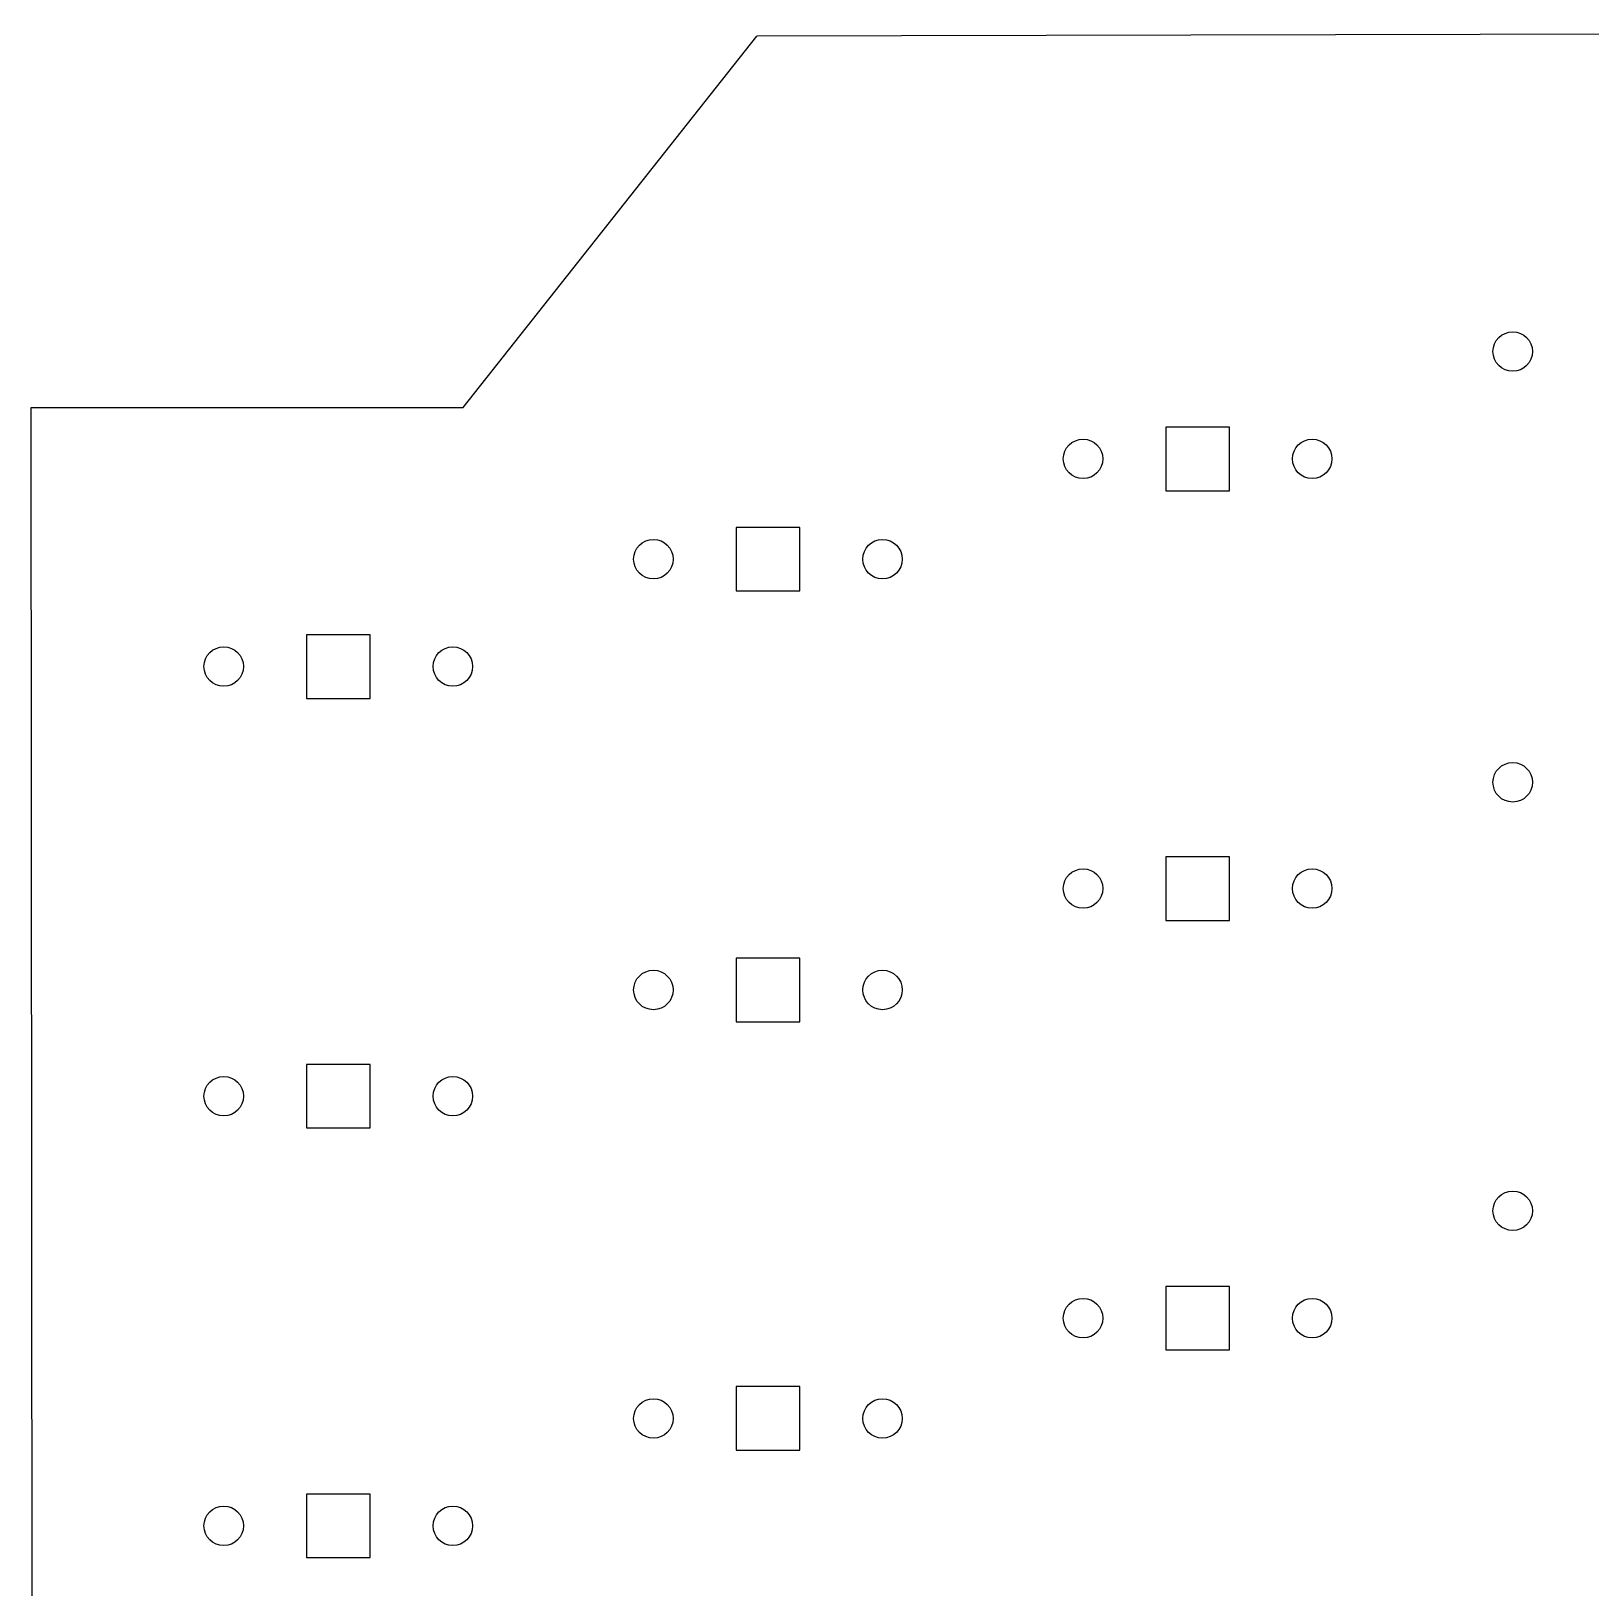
# Model space of a CAD drawing. Header units: millimetres. Extents: x 52 to 335, y -191 to -57.
# Drawn here: x 54.4 to 123.6, y -126.2 to -57.1 of the extents above; entities that cross this region are included whole.
import ezdxf

# ---------------------------------------------------------------- set-up
doc = ezdxf.new("R2010")
doc.units = ezdxf.units.MM
doc.layers.add('BLACK', color=250, linetype='CONTINUOUS')

msp = doc.modelspace()

# ---------------------------------------------------------------- linework, layer by layer
at = {"layer": 'BLACK', "linetype": 'CONTINUOUS'}
for p, q in [((73.57375, -73.8175), (86.59375, -57.3575)), ((182.67375, -57.1375), (86.59375, -57.3575)), ((54.42375, -73.8175), (73.57375, -73.8175)), ((54.49375, -153.7775), (54.42375, -73.8175)), ((107.548664, -74.693836), (104.728836, -74.693836)), ((104.728836, -74.693836), (104.728836, -77.513664)), ((107.548664, -77.513664), (107.548664, -74.693836)), ((104.728836, -77.513664), (107.548664, -77.513664)), ((88.498664, -79.138836), (85.678836, -79.138836)), ((85.678836, -79.138836), (85.678836, -81.958664)), ((88.498664, -81.958664), (88.498664, -79.138836)), ((85.678836, -81.958664), (88.498664, -81.958664)), ((69.448664, -83.901336), (66.628836, -83.901336)), ((66.628836, -83.901336), (66.628836, -86.721164)), ((69.448664, -86.721164), (69.448664, -83.901336)), ((66.628836, -86.721164), (69.448664, -86.721164)), ((107.548664, -93.743836), (104.728836, -93.743836)), ((104.728836, -93.743836), (104.728836, -96.563664)), ((107.548664, -96.563664), (107.548664, -93.743836)), ((104.728836, -96.563664), (107.548664, -96.563664)), ((88.498664, -98.241336), (85.678836, -98.241336)), ((85.678836, -98.241336), (85.678836, -101.061164)), ((88.498664, -101.061164), (88.498664, -98.241336)), ((85.678836, -101.061164), (88.498664, -101.061164)), ((69.448664, -102.951336), (66.628836, -102.951336)), ((66.628836, -102.951336), (66.628836, -105.771164)), ((69.448664, -105.771164), (69.448664, -102.951336)), ((66.628836, -105.771164), (69.448664, -105.771164)), ((107.548664, -112.793836), (104.728836, -112.793836)), ((104.728836, -112.793836), (104.728836, -115.613664)), ((107.548664, -115.613664), (107.548664, -112.793836)), ((104.728836, -115.613664), (107.548664, -115.613664)), ((88.498664, -117.238836), (85.678836, -117.238836)), ((85.678836, -117.238836), (85.678836, -120.058664)), ((88.498664, -120.058664), (88.498664, -117.238836)), ((85.678836, -120.058664), (88.498664, -120.058664)), ((69.448664, -122.001336), (66.628836, -122.001336)), ((66.628836, -122.001336), (66.628836, -124.821164)), ((69.448664, -124.821164), (69.448664, -122.001336)), ((66.628836, -124.821164), (69.448664, -124.821164))]:
    msp.add_line(p, q, dxfattribs=at)
at = {"layer": 'BLACK'}
for centre in [(120.10875, -71.34125), (101.05875, -76.10375), (111.21875, -76.10375), (82.00875, -80.54875), (92.16875, -80.54875), (62.95875, -85.31125), (73.11875, -85.31125), (120.10875, -90.44375), (101.05875, -95.15375), (111.21875, -95.15375), (82.00875, -99.65125), (92.16875, -99.65125), (62.95875, -104.36125), (73.11875, -104.36125), (120.10875, -109.44125), (101.05875, -114.20375), (111.21875, -114.20375), (82.00875, -118.64875), (92.16875, -118.64875), (62.95875, -123.41125), (73.11875, -123.41125)]:
    msp.add_circle(centre, 0.875, dxfattribs=at)

doc.saveas('drawing.dxf')
